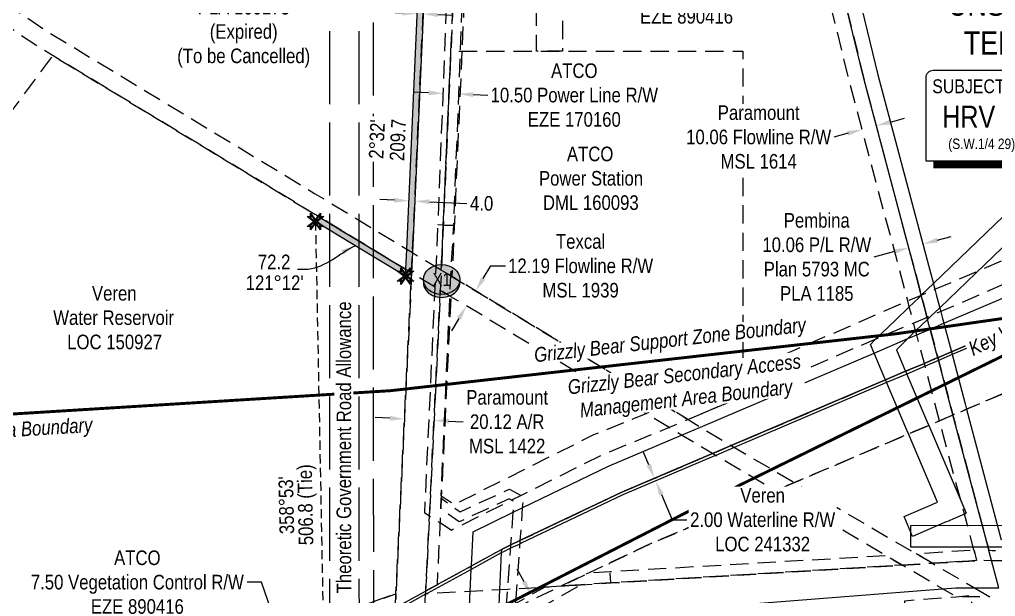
# Model space of a CAD drawing. Extents: x 497994 to 505890, y 6026126 to 6031630.
# Drawn here: x 501313 to 501981, y 6026596 to 6026991 of the extents above; entities that cross this region are included whole.
import ezdxf
from ezdxf.enums import TextEntityAlignment as Align

# ---------------------------------------------------------------- set-up
doc = ezdxf.new("R2010")
doc.units = 0
doc.header["$LTSCALE"] = 5
doc.header["$PDMODE"] = 3
doc.header["$PDSIZE"] = 20
for name, pattern in [('DASHDOT2', [12.7, 6.35, -3.175, 0, -3.175]), ('foc-ACCESSROAD', [3.75, 2.5, -1.25]), ('foc-FLOWLINE', [3.75, 2.5, -1.25]), ('foc-TIELINE', [1.875, 1.25, -0.625]), ('foc-TRAV', [1.875, 1.25, -0.625]), ('foc-UNSURVEYED', [12.5, 10, -2.5])]:
    doc.linetypes.add(name, pattern=pattern)
doc.layers.get('Defpoints').update_dxf_attribs({"color": 9})
for name, color, linetype in [('AS-WILDLIFE', 131, 'DASHDOT2'), ('C-RW', 13, 'Continuous'), ('C-WS', 13, 'foc-ACCESSROAD'), ('CG-NOTES', 7, 'Continuous'), ('CTW', 7, 'Continuous'), ('F-AR', 190, 'foc-ACCESSROAD'), ('F-EZE', 190, 'foc-FLOWLINE'), ('F-FLOWLINE', 190, 'foc-FLOWLINE'), ('F-RW', 190, 'Continuous'), ('F-VCE', 190, 'foc-FLOWLINE'), ('F-WS', 190, 'foc-ACCESSROAD'), ('L-BD', 7, 'Continuous'), ('L-BD1', 253, 'Continuous'), ('L-MON', 1, 'Continuous'), ('L-ROAD-T', 7, 'Continuous'), ('L-TIE', 7, 'foc-TIELINE'), ('L-UNS-T', 3, 'Continuous'), ('L-USEC', 7, 'foc-UNSURVEYED'), ('P-CROSSINGS', 250, 'Continuous'), ('P-PROPOSED', 10, 'Continuous'), ('P-PROPOSED-H', 21, 'Continuous'), ('P-TRAV', 4, 'foc-TRAV'), ('P-TXT', 4, 'Continuous')]:
    doc.layers.add(name, color=color, linetype=linetype)
for name, color, linetype, lineweight in [('C-RW-T', 13, 'Continuous', 9), ('C-WS-T', 13, 'Continuous', 9), ('F-AR-T', 190, 'Continuous', 9), ('F-EZE-T', 190, 'Continuous', 9), ('F-FLOWLINE-T', 190, 'Continuous', 9), ('F-RW-T', 190, 'Continuous', 9), ('F-VCE-T', 190, 'Continuous', 9), ('F-WS-T', 190, 'Continuous', 9)]:
    doc.layers.add(name, color=color, linetype=linetype, lineweight=lineweight)
doc.styles.add('80CG', font='ARIALN.TTF', dxfattribs={"height": 10})
doc.styles.add('80L', font='ARIALN.TTF', dxfattribs={"height": 10})
doc.styles.add('Crossing', font='ARIALN.TTF', dxfattribs={"height": 10})
doc.styles.add('HRV', font='ARIALN.TTF', dxfattribs={"height": 3})
doc.styles.add('MtXpl_Arial_Narrow', font='ARIALNI.TTF')
doc.dimstyles.new('Compass 5 000', dxfattribs={"dimscale": 5, "dimtxt": 9, "dimasz": 2, "dimexe": 0.2, "dimexo": 0.0625, "dimgap": 0.5, "dimtad": 0, "dimtih": 1, "dimtoh": 1, "dimzin": 0, "dimdsep": 46, "dimtxsty": '80CG', "dimcen": 0.1, "dimse1": 1, "dimse2": 1, "dimclrd": 256, "dimclrt": 256, "dimaunit": 1, "dimadec": 4, "dimazin": 0, "dimtfac": 0.06, "dimtofl": 0, "dimtmove": 0, "dimatfit": 1, "dimfxl": 0.2, "dimtolj": 1, "dimtzin": 0, "dimlwd": -1, "dimarcsym": 0})

# ---------------------------------------------------------------- blocks, each defined once
blk = doc.blocks.new('HRV')
blk.add_lwpolyline([(-35.14, 31.6), (37.21, 31.6), (37.21, -25.54, -0.414214), (32.21, -30.54), (-40.14, -30.54), (-40.14, 26.6, -0.414214)], format="xyb", close=True)
at = {"const_width": 5, "flags": 128}
blk.add_lwpolyline([(-35.14, -33.04), (32.21, -33.04, 0.414214), (39.71, -25.54), (39.71, 26.6)], format="xyb", dxfattribs=at)
at = {"style": '80L'}
blk.add_text('SUBJECT TO', height=9.5, dxfattribs=at).set_placement((-2.01, 13.06), align=Align.BOTTOM_CENTER)
blk.add_attdef('(N.W.1/4 00)', text='', height=7.12, dxfattribs=at).set_placement((-2.01, -24.45), align=Align.BOTTOM_CENTER)
at = {"layer": 'CTW', "color": 3, "style": 'HRV'}
blk.add_text('HRV', height=15, dxfattribs=at).set_placement((-10.88, -0.18), align=Align.MIDDLE_CENTER)
blk.add_attdef('0', text='', height=15, dxfattribs=at).set_placement((18.28, -0.18), align=Align.MIDDLE_CENTER)
blk = doc.blocks.new('*D429')
at = {"layer": 'Defpoints', "color": 0, "transparency": 16777216}
for p in [(501602.87, 6026949.17), (501613.36, 6026948.77), (501613.01, 6026939.79)]:
    blk.add_point(p, dxfattribs=at)
at = {"layer": 'F-EZE-T', "transparency": 16777216}
for p, q in [((501592.53, 6026940.58), (501582.54, 6026940.97)), ((501623.01, 6026939.4), (501633.14, 6026939.01))]:
    blk.add_line(p, q, dxfattribs=at)
for points in [[(501592.6, 6026942.25), (501592.47, 6026938.92), (501602.53, 6026940.19)], [(501623.07, 6026941.07), (501622.94, 6026937.73), (501613.01, 6026939.79)]]:
    blk.add_solid(points, dxfattribs=at)
at = {"layer": 'F-EZE-T', "transparency": 16777216, "insert": (501692.28, 6026939.01), "char_height": 10, "attachment_point": 5, "style": '80CG'}
blk.add_mtext('\\A1;ATCO\\P10.50 Power Line R/W\\PEZE 170160', dxfattribs=at)
blk = doc.blocks.new('*D432')
at = {"layer": 'Defpoints', "color": 0, "transparency": 16777216}
for p in [(501609.79, 6027014.04), (501617.25, 6027012.95), (501617.28, 6027013.72)]:
    blk.add_point(p, dxfattribs=at)
at = {"layer": 'F-VCE-T', "transparency": 16777216}
for p, q in [((501599.77, 6027013.72), (501589.77, 6027014.16)), ((501627.24, 6027012.51), (501694.01, 6027009.58))]:
    blk.add_line(p, q, dxfattribs=at)
for points in [[(501599.84, 6027015.38), (501599.69, 6027012.05), (501609.76, 6027013.28)], [(501627.31, 6027014.18), (501627.17, 6027010.85), (501617.25, 6027012.95)]]:
    blk.add_solid(points, dxfattribs=at)
at = {"layer": 'F-VCE-T', "transparency": 16777216, "insert": (501769.11, 6027009.58), "char_height": 10, "attachment_point": 5, "style": '80CG'}
blk.add_mtext('\\A1;ATCO\\P7.50 Vegetation Control R/W\\PEZE 890416', dxfattribs=at)
blk = doc.blocks.new('*D434')
at = {"layer": 'Defpoints', "color": 0, "transparency": 16777216}
for p in [(501483.13, 6026567.5), (501490.52, 6026570.05), (501485.58, 6026560.41)]:
    blk.add_point(p, dxfattribs=at)
at = {"layer": 'F-VCE-T', "transparency": 16777216}
for p, q in [((501478.26, 6026605.58), (501468.26, 6026605.58)), ((501487.26, 6026579.5), (501478.26, 6026605.58)), ((501496.23, 6026553.5), (501499.49, 6026544.05))]:
    blk.add_line(p, q, dxfattribs=at)
for points in [[(501488.83, 6026580.05), (501485.68, 6026578.96), (501490.52, 6026570.05)], [(501497.8, 6026554.05), (501494.65, 6026552.96), (501492.97, 6026562.96)]]:
    blk.add_solid(points, dxfattribs=at)
at = {"layer": 'F-VCE-T', "transparency": 16777216, "insert": (501393.16, 6026605.58), "char_height": 10, "attachment_point": 5, "style": '80CG'}
blk.add_mtext('\\A1;ATCO\\P7.50 Vegetation Control R/W\\PEZE 890416', dxfattribs=at)
blk = doc.blocks.new('*D443')
at = {"layer": 'Defpoints', "color": 0, "transparency": 16777216}
for p in [(501576.07, 6026717.92), (501596.27, 6026716.37), (501596.3, 6026716.94)]:
    blk.add_point(p, dxfattribs=at)
at = {"layer": 'F-AR-T', "transparency": 16777216}
for p, q in [((501566.05, 6026717.82), (501556.06, 6026718.31)), ((501606.26, 6026715.88), (501616.29, 6026715.4))]:
    blk.add_line(p, q, dxfattribs=at)
for points in [[(501566.13, 6026719.49), (501565.97, 6026716.16), (501576.04, 6026717.34)], [(501606.34, 6026717.55), (501606.18, 6026714.22), (501596.27, 6026716.37)]]:
    blk.add_solid(points, dxfattribs=at)
at = {"layer": 'F-AR-T', "transparency": 16777216, "insert": (501646.33, 6026715.4), "char_height": 10, "attachment_point": 5, "style": '80CG'}
blk.add_mtext('\\A1;Paramount\\P20.12 A/R\\PMSL 1422', dxfattribs=at)
blk = doc.blocks.new('*D445')
at = {"layer": 'Defpoints', "color": 0, "transparency": 16777216}
for p in [(501889.32, 6026915.47), (501894.49, 6026896.04), (501904.16, 6026898.62)]:
    blk.add_point(p, dxfattribs=at)
at = {"layer": 'F-FLOWLINE-T', "transparency": 16777216}
for p, q in [((501908.66, 6026920.61), (501918.32, 6026923.18)), ((501879.66, 6026912.89), (501870, 6026910.32))]:
    blk.add_line(p, q, dxfattribs=at)
for points in [[(501908.23, 6026922.22), (501909.09, 6026919), (501899, 6026918.04)], [(501879.23, 6026914.5), (501880.09, 6026911.28), (501889.32, 6026915.47)]]:
    blk.add_solid(points, dxfattribs=at)
at = {"layer": 'F-FLOWLINE-T', "transparency": 16777216, "insert": (501818.5, 6026910.32), "char_height": 10, "attachment_point": 5, "style": '80CG', "bg_fill": 3, "box_fill_scale": 1.1, "bg_fill_color": 256, "bg_fill_true_color": 13158600, "bg_fill_transparency": 0}
blk.add_mtext('\\A1;Paramount\\P10.06 Flowline R/W\\PMSL 1614', dxfattribs=at)
blk = doc.blocks.new('*D448')
at = {"layer": 'Defpoints', "color": 0, "transparency": 16777216}
for p in [(501624.74, 6026805.01), (501647.27, 6026791.36), (501641.07, 6026781.12)]:
    blk.add_point(p, dxfattribs=at)
at = {"layer": 'F-FLOWLINE-T', "transparency": 16777216}
for p, q in [((501629.92, 6026813.57), (501635.1, 6026822.12)), ((501635.1, 6026822.12), (501645.1, 6026822.12)), ((501613.35, 6026786.22), (501608.17, 6026777.67))]:
    blk.add_line(p, q, dxfattribs=at)
for points in [[(501628.49, 6026814.43), (501631.34, 6026812.7), (501624.74, 6026805.01)], [(501611.92, 6026787.08), (501614.77, 6026785.36), (501618.53, 6026794.77)]]:
    blk.add_solid(points, dxfattribs=at)
at = {"layer": 'F-FLOWLINE-T', "transparency": 16777216, "insert": (501696.59, 6026822.12), "char_height": 10, "attachment_point": 5, "style": '80CG'}
blk.add_mtext('\\A1;Texcal\\P12.19 Flowline R/W\\PMSL 1939', dxfattribs=at)
blk = doc.blocks.new('*D453')
at = {"layer": 'Defpoints', "color": 0, "transparency": 16777216}
for p in [(501898.52, 6026959.73), (501888.66, 6026957.12), (501921.16, 6026834.51)]:
    blk.add_point(p, dxfattribs=at)
at = {"layer": 'F-RW-T', "transparency": 16777216}
for p, q in [((501940.68, 6026839.68), (501950.35, 6026842.25)), ((501911.49, 6026831.95), (501897.35, 6026828.2))]:
    blk.add_line(p, q, dxfattribs=at)
for points in [[(501940.25, 6026841.29), (501941.11, 6026838.07), (501931.01, 6026837.12)], [(501911.06, 6026833.56), (501911.92, 6026830.34), (501921.16, 6026834.51)]]:
    blk.add_solid(points, dxfattribs=at)
at = {"layer": 'F-RW-T', "transparency": 16777216, "insert": (501858.27, 6026828.2), "char_height": 10, "attachment_point": 5, "style": '80CG'}
blk.add_mtext('\\A1;Pembina\\P10.06 P/L R/W\\PPlan 5793 MC\\PPLA 1185', dxfattribs=at)
blk = doc.blocks.new('*D489')
at = {"layer": 'C-RW-T', "transparency": 16777216}
for p, q in [((501743.25, 6026685.9), (501739.33, 6026695.1)), ((501751.87, 6026665.66), (501759.26, 6026648.32)), ((501759.26, 6026648.32), (501769.26, 6026648.32))]:
    blk.add_line(p, q, dxfattribs=at)
for points in [[(501744.78, 6026686.55), (501741.71, 6026685.24), (501747.17, 6026676.7)], [(501753.4, 6026666.32), (501750.33, 6026665.01), (501747.95, 6026674.86)]]:
    blk.add_solid(points, dxfattribs=at)
at = {"layer": 'Defpoints', "color": 0, "transparency": 16777216}
for p in [(501813.33, 6026704.89), (501814.11, 6026703.05), (501747.95, 6026674.86)]:
    blk.add_point(p, dxfattribs=at)
at = {"layer": 'C-RW-T', "transparency": 16777216, "insert": (501821.2, 6026648.32), "char_height": 10, "attachment_point": 5, "style": '80CG', "bg_fill": 3, "box_fill_scale": 1.1, "bg_fill_color": 256, "bg_fill_true_color": 13158600, "bg_fill_transparency": 0}
blk.add_mtext('\\A1;Veren\\P2.00 Waterline R/W\\PLOC 241332', dxfattribs=at)
blk = doc.blocks.new('TEMP')
h = blk.add_hatch(color=255)
h.dxf.hatch_style = 1
h.paths.add_polyline_path([(0, 0.25), (-0.67, 1.15), (-0.67, 0.67), (-1.15, 0.67), (-0.25, 0), (-1.15, -0.67), (-0.67, -0.67), (-0.67, -1.15), (0, -0.25), (0.67, -1.15), (0.67, -0.67), (1.15, -0.67), (0.25, 0), (1.15, 0.67), (0.67, 0.67), (0.67, 1.15)])
h.paths.add_polyline_path([(0.57, 0.85), (0.57, 0.57), (0.85, 0.57), (0.08, 0), (0.85, -0.57), (0.57, -0.57), (0.57, -0.85), (0, -0.08), (-0.57, -0.85), (-0.57, -0.57), (-0.85, -0.57), (-0.08, 0), (-0.85, 0.57), (-0.57, 0.57), (-0.57, 0.85), (0, 0.08)], flags=16)
h = blk.add_hatch(color=1)
h.dxf.hatch_style = 1
h.paths.add_polyline_path([(0, 0.08), (-0.57, 0.85), (-0.57, 0.57), (-0.85, 0.57), (-0.08, 0), (-0.85, -0.57), (-0.57, -0.57), (-0.57, -0.85), (0, -0.08), (0.57, -0.85), (0.57, -0.57), (0.85, -0.57), (0.08, 0), (0.85, 0.57), (0.57, 0.57), (0.57, 0.85)])
at = {"color": 1}
for p, q in [((-0.08, 0), (0.08, 0)), ((0, 0.08), (0, -0.08))]:
    blk.add_line(p, q, dxfattribs=at)
at = {"color": 255, "flags": 128}
blk.add_lwpolyline([(-0.25, 0), (-1.15, 0.67), (-0.67, 0.67), (-0.67, 1.15), (0, 0.25), (0.67, 1.15), (0.67, 0.67), (1.15, 0.67), (0.25, 0), (1.15, -0.67), (0.67, -0.67), (0.67, -1.15), (0, -0.25), (-0.67, -1.15), (-0.67, -0.67), (-1.15, -0.67)], close=True, dxfattribs=at)
at = {"color": 1, "flags": 128}
blk.add_lwpolyline([(-0.08, 0), (-0.85, 0.57), (-0.57, 0.57), (-0.57, 0.85), (0, 0.08), (0.57, 0.85), (0.57, 0.57), (0.85, 0.57), (0.08, 0), (0.85, -0.57), (0.57, -0.57), (0.57, -0.85), (0, -0.08), (-0.57, -0.85), (-0.57, -0.57), (-0.85, -0.57)], close=True, dxfattribs=at)
blk = doc.blocks.new('*D517')
at = {"layer": 'Defpoints', "color": 0, "transparency": 16777216}
for p in [(501579.34, 6026872.34), (501583.08, 6026866.47), (501583.33, 6026872.16)]:
    blk.add_point(p, dxfattribs=at)
at = {"layer": 'P-TXT', "transparency": 16777216}
for p, q in [((501569.1, 6026867.09), (501559.11, 6026867.54)), ((501593.07, 6026866.03), (501618.74, 6026864.88))]:
    blk.add_line(p, q, dxfattribs=at)
for points in [[(501569.17, 6026868.76), (501569.02, 6026865.43), (501579.09, 6026866.65)], [(501593.14, 6026867.69), (501592.99, 6026864.36), (501583.08, 6026866.47)]]:
    blk.add_solid(points, dxfattribs=at)
at = {"layer": 'P-TXT', "transparency": 16777216, "insert": (501628.86, 6026864.88), "char_height": 10, "attachment_point": 5, "style": '80CG'}
blk.add_mtext('\\A1;4.0', dxfattribs=at)
blk = doc.blocks.new('xing2')
h = blk.add_hatch(color=50)
h.dxf.hatch_style = 1
edge = h.paths.add_edge_path()
edge.add_ellipse((0, 0), major_axis=(-12.5, 0), ratio=0.816297, start_angle=0, end_angle=360)
h = blk.add_hatch(color=250)
h.dxf.hatch_style = 1
edge = h.paths.add_edge_path()
edge.add_ellipse((0, -2.05), major_axis=(-12.5, 0), ratio=0.816297, start_angle=0, end_angle=180)
edge.add_line((12.5, -2.05), (12.5, 0))
edge.add_ellipse((0, 0), major_axis=(-12.5, 0), ratio=0.816297, start_angle=0, end_angle=180, ccw=False)
edge.add_line((-12.5, 0), (-12.5, -2.05))
at = {"color": 250}
blk.add_ellipse((0, 0), major_axis=(-12.5, 0), ratio=0.816297, dxfattribs=at)
blk.add_ellipse((0, -2.05), major_axis=(-12.5, 0), ratio=0.816297, start_param=0, end_param=3.141593, dxfattribs=at)
at = {"color": 250, "style": 'Crossing'}
blk.add_attdef('CROSSING', text='', height=9, dxfattribs=at).set_placement((0.09, 0.02), align=Align.MIDDLE_CENTER)
at = {"color": 250, "style": 'Crossing', "flags": 1}
for tag, p in [('OWNER', (0.09, -12.49)), ('DESCRIPTION', (0.09, -25.77)), ('LOCATION', (0.09, -39.3)), ('DWG_REF', (0.09, -52.84))]:
    blk.add_attdef(tag, text='', height=9, dxfattribs=at).set_placement(p, align=Align.MIDDLE_CENTER)
blk = doc.blocks.new('*D523')
at = {"layer": 'C-RW-T', "transparency": 16777216}
for p, q in [((501574.8, 6026995.22), (501518.02, 6026997.75)), ((501598.77, 6026994.15), (501608.76, 6026993.71))]:
    blk.add_line(p, q, dxfattribs=at)
for points in [[(501574.87, 6026996.89), (501574.72, 6026993.56), (501584.79, 6026994.78)], [(501598.84, 6026995.82), (501598.7, 6026992.49), (501588.78, 6026994.6)]]:
    blk.add_solid(points, dxfattribs=at)
at = {"layer": 'Defpoints', "color": 0, "transparency": 16777216}
for p in [(501584.79, 6026994.78), (501584.1, 6026979.24), (501588.09, 6026979.06)]:
    blk.add_point(p, dxfattribs=at)
at = {"layer": 'C-RW-T', "transparency": 16777216, "insert": (501465.98, 6026997.75), "char_height": 10, "attachment_point": 5, "style": '80CG'}
blk.add_mtext('\\A1;Paramount\\P4.00 Waterline R/W\\PPLA 160173\\P(Expired)\\P(To be Cancelled)', dxfattribs=at)

msp = doc.modelspace()

# ---------------------------------------------------------------- hatches: boundary and pattern name
at = {"layer": 'P-PROPOSED-H'}
h = msp.add_hatch(color=256, dxfattribs=at)
h.dxf.hatch_style = 1
h.paths.add_polyline_path([(501581.525, 6026831.191), (501580.893, 6026817.319), (501580.693, 6026812.766), (501554.849, 6026828.424), (501524.682, 6026846.699), (501515.086, 6026852.513), (501517.158, 6026855.934), (501524.68, 6026851.377), (501554.847, 6026833.099), (501575.547, 6026820.558), (501576.995, 6026819.68), (501577.612, 6026833.562), (501586.111, 6027024.491), (501589.807, 6027131.248), (501590.671, 6027156.234), (501591.162, 6027170.384), (501591.19, 6027171.222), (501591.71, 6027186.224), (501592.817, 6027218.215), (501592.917, 6027221.117), (501593.614, 6027241.231), (501594.652, 6027271.221), (501595.204, 6027287.184), (501693.847, 6027352.88), (501695.48, 6027353.414), (501727.741, 6027363.957), (501728.983, 6027360.157), (501695.589, 6027349.243), (501599.021, 6027285.874), (501598.515, 6027271.04), (501597.492, 6027241.049), (501596.806, 6027220.935), (501596.713, 6027218.213), (501595.621, 6027186.221), (501595.109, 6027171.22), (501595.081, 6027170.388), (501594.598, 6027156.232), (501593.745, 6027131.245), (501590.097, 6027024.326)])

# ---------------------------------------------------------------- linework, layer by layer
at = {"layer": 'AS-WILDLIFE', "const_width": 1.999, "flags": 128}
for points in [[(502446.386, 6026986.941), (501805.896, 6026672.218), (501578.354, 6026555.801), (501573.801, 6026246.153)], [(502531.239, 6026863.631), (502470.984, 6026788.875), (502051.637, 6026795.595), (501912.53, 6026775.649), (501566.557, 6026736.702), (500915.36, 6026696.54), (500831.073, 6026699.549), (500622.982, 6026723.859)]]:
    msp.add_lwpolyline(points, dxfattribs=at)
at = {"layer": 'C-RW'}
for points in [[(501569.757, 6026588.162), (501590.439, 6026599.513), (501598.318, 6026603.836), (501599.298, 6026604.374), (501621.801, 6026616.725), (501642.337, 6026627.997), (501648.824, 6026631.079), (501655.052, 6026634.039), (501724.735, 6026667.154), (501786.95, 6026693.65), (501799.679, 6026699.071), (501904.272, 6026743.632), (501905.319, 6026744.076), (501919.111, 6026749.953), (501931.915, 6026755.41), (501936.425, 6026757.333), (501941.088, 6026759.316), (501941.997, 6026759.708), (501950.468, 6026763.315), (502073.971, 6026815.95)], [(502074.761, 6026814.115), (501950.983, 6026761.37), (501941.604, 6026757.374), (501932.433, 6026753.466), (501919.892, 6026748.123), (501906.099, 6026742.246), (501801.827, 6026697.818), (501789.079, 6026692.387), (501787.733, 6026691.814), (501725.56, 6026665.335), (501655.91, 6026632.234), (501654.886, 6026631.747), (501648.658, 6026628.788), (501643.248, 6026626.216), (501642.232, 6026625.659), (501621.697, 6026614.388), (501591.536, 6026597.834), (501590.492, 6026597.518), (501570.499, 6026586.289)]]:
    msp.add_lwpolyline(points, dxfattribs=at)
at = {"layer": 'C-WS', "flags": 128}
msp.add_lwpolyline([(501391.059, 6026527.802), (501283.581, 6026504.385), (501166.224, 6026508.064), (501165.385, 6026508.091), (501167.793, 6026516.013), (501168.208, 6026517.377), (501219.649, 6026686.622), (501260.078, 6026819.577), (501257.49, 6026862.013), (501335.46, 6026966.025), (501514.753, 6026857.392), (501515.711, 6026856.811), (501517.158, 6026855.934), (501524.68, 6026851.377), (501554.847, 6026833.099), (501575.547, 6026820.558), (501576.995, 6026819.68), (501579.438, 6026818.2), (501580.893, 6026817.319), (501580.693, 6026812.766), (501570.196, 6026597.537), (501554.954, 6026592.278), (501524.8, 6026581.876), (501439.337, 6026552.392), (501441.784, 6026545.301), (501391.059, 6026527.802)], close=True, dxfattribs=at)
at = {"layer": 'F-AR', "flags": 128}
for points in [[(501032.601, 6026245.897), (501062.083, 6026264.855), (501188.131, 6026345.898), (501235.075, 6026376.084), (501314.111, 6026426.913), (501432.635, 6026501.28), (501436.297, 6026503.64), (501473.666, 6026527.277), (501524.81, 6026559.683), (501554.96, 6026578.786), (501564.262, 6026584.679), (501569.757, 6026588.162), (501590.439, 6026599.513), (501598.318, 6026603.836), (501599.298, 6026604.374), (501621.801, 6026616.725), (501642.337, 6026627.997), (501648.824, 6026631.079), (501655.052, 6026634.039), (501724.735, 6026667.154), (501786.95, 6026693.65), (501799.679, 6026699.071), (501904.272, 6026743.632), (501905.319, 6026744.076), (501919.111, 6026749.953), (501931.915, 6026755.41), (501936.425, 6026757.333), (501941.088, 6026759.316), (501941.997, 6026759.708), (501950.468, 6026763.315), (502073.971, 6026815.95), (502124.181, 6026837.868), (502125.04, 6026838.244), (502130.537, 6026840.644), (502137.922, 6026843.866), (502248.769, 6026892.261), (502289.814, 6026913.025), (502346.466, 6026941.686), (502360.78, 6026948.927), (502362.565, 6026949.83), (502372.375, 6026954.793), (502374.158, 6026955.694), (502404.676, 6026971.133), (502446.382, 6026992.233)], [(502446.409, 6026947.184), (502346.493, 6026896.634), (502266.021, 6026855.92), (502153.574, 6026806.83), (502139.833, 6026800.831), (502127.363, 6026795.388), (502089.889, 6026779.029), (501989.179, 6026736.11), (501960.873, 6026724.047), (501957.76, 6026722.721), (501952.188, 6026720.346), (501951.48, 6026720.048), (501942.363, 6026716.159), (501934.884, 6026712.971), (501921.092, 6026707.094), (501920.031, 6026706.643), (501842.943, 6026673.807), (501829.798, 6026668.207), (501741.262, 6026630.497), (501716.286, 6026618.625), (501702.499, 6026612.073), (501683.455, 6026603.022), (501660.656, 6026592.185), (501651.656, 6026587.246), (501645.394, 6026583.808), (501640.223, 6026580.97), (501619.685, 6026569.612), (501619.278, 6026569.468), (501618.641, 6026569.225), (501609.655, 6026564.193), (501596.144, 6026556.768), (501589.104, 6026552.904), (501588.54, 6026552.559), (501567.789, 6026539.394), (501554.981, 6026531.269), (501524.831, 6026512.144), (501480.107, 6026483.774), (501454.6, 6026467.594), (501335.67, 6026392.973), (501309.482, 6026376.128), (501262.526, 6026345.941), (501186.445, 6026297.018), (501107.003, 6026245.936)]]:
    msp.add_lwpolyline(points, dxfattribs=at)
at = {"layer": 'F-EZE', "flags": 128}
for points in [[(502446.121, 6027425.451), (502443.971, 6027422.264), (502430.565, 6027402.402), (502425.361, 6027394.691), (502411.879, 6027374.715), (502385.932, 6027336.271), (502368.331, 6027310.193), (502346.263, 6027277.5), (502306.863, 6027219.121), (502285.24, 6027187.085), (502275.107, 6027172.071), (502274.429, 6027171.065), (502264.976, 6027157.062), (502248.144, 6027132.073), (502250.752, 6027132.077), (502260.785, 6027132.094), (502263.371, 6027132.099), (502263.468, 6027123.325), (502253.904, 6027114.113), (502238.116, 6027114.105), (502223.567, 6027093.419), (502208.844, 6027103.774), (502216.078, 6027114.06), (501861.212, 6027113.166), (501850.866, 6027113.142), (501840.513, 6027113.137), (501832.343, 6027113.124), (501704.289, 6027113.273), (501684.3, 6027093.244), (501684.3, 6026969.126), (501666.3, 6026969.127), (501666.3, 6027131.199), (501832.405, 6027131.116), (501836.138, 6027131.124), (501846.49, 6027131.139), (501856.833, 6027131.161), (502216.639, 6027132), (502226.103, 6027132.022), (502242.964, 6027157.013), (502252.45, 6027171.042), (502253.112, 6027172.023), (502263.262, 6027187.036), (502284.92, 6027219.072), (502346.244, 6027309.783), (502349.789, 6027315.027), (502367.387, 6027341.056), (502390.157, 6027374.737), (502403.662, 6027394.712), (502410.414, 6027404.7), (502439.862, 6027448.26), (502426.877, 6027448.275), (502426.899, 6027466.273), (502433.094, 6027466.261), (502441.972, 6027466.25), (502446.097, 6027466.247)], [(502446.431, 6026911.849), (502346.515, 6026861.28), (502328.231, 6026852.026), (502329.567, 6026849.298), (502324.181, 6026846.661), (502322.845, 6026849.389), (502260.944, 6026820.089), (502254.508, 6026817.202), (502255.819, 6026814.28), (502250.347, 6026811.827), (502249.037, 6026814.748), (502179.974, 6026783.481), (502158.629, 6026774.165), (502142.583, 6026767.292), (502136.729, 6026780.961), (502146.439, 6026785.2), (502147.297, 6026785.575), (502140.691, 6026801.206), (502125.041, 6026838.243), (502117.255, 6026856.667), (502113.958, 6026864.471), (502059.231, 6026841.01), (501943.165, 6026790.873), (501937.544, 6026788.701), (501933.777, 6026786.854), (501924.593, 6026782.925), (501898.665, 6026771.989), (501807.7, 6026732.893), (501771.442, 6026717.443), (501770.164, 6026716.905), (501757.249, 6026711.501), (501712.002, 6026693.01), (501655.902, 6026664.946), (501649.252, 6026661.674), (501608.208, 6026641.091), (501600.364, 6026646.166), (501593.106, 6026650.863), (501589.908, 6026652.933), (501597.061, 6026807.525), (501597.702, 6026821.393), (501599.032, 6026850.135), (501602.583, 6026849.979), (501609.516, 6026849.674), (501607.568, 6026815.7), (501606.947, 6026801.587), (501600.936, 6026664.844), (501601.26, 6026664.635), (501610.2, 6026658.85), (501705.703, 6026706.623), (501741.367, 6026721.048), (501754.376, 6026726.471), (501755.542, 6026726.955), (501807.701, 6026749.188), (501920.658, 6026798.242), (501927.762, 6026801.271), (501929.366, 6026801.776), (501929.757, 6026802.049), (501939.115, 6026806.111), (501968.848, 6026818.783), (502053.339, 6026854.796), (502113.634, 6026880.643), (502124.164, 6026885.158), (502130.066, 6026871.376), (502119.469, 6026866.834), (502122.751, 6026859.067), (502130.537, 6026840.642), (502146.188, 6026803.606), (502152.794, 6026787.974), (502160.18, 6026791.199), (502173.955, 6026797.212), (502273.096, 6026840.491), (502326.008, 6026867.26), (502346.505, 6026877.659), (502446.421, 6026928.312)], [(501114.514, 6026245.94), (501193.783, 6026296.608), (501270.967, 6026345.946), (501318.208, 6026376.133), (501335.858, 6026387.421), (501454.944, 6026460.907), (501489.857, 6026474.442), (501521.554, 6026486.73), (501524.842, 6026488.005), (501554.995, 6026499.694), (501566.345, 6026504.094), (501572.545, 6026506.498), (501578.745, 6026508.901), (501586.811, 6026512.028), (501594.439, 6026514.985), (501617.647, 6026523.982), (501638.017, 6026531.88), (501641.731, 6026533.32), (501643.381, 6026556.06), (501644.528, 6026571.441), (501644.745, 6026574.862), (501644.943, 6026577.588), (501645.394, 6026583.808), (501645.663, 6026587.513), (501646.635, 6026600.914), (501648.824, 6026631.079), (501650.447, 6026653.447), (501650.98, 6026660.786), (501649.244, 6026661.722), (501647.643, 6026662.585), (501613.541, 6026646.956), (501601.42, 6026655.517), (501600.846, 6026655.919), (501601.187, 6026663.027), (501607.602, 6026658.493), (501614.181, 6026653.846), (501647.86, 6026669.282), (501655.902, 6026664.945), (501657.242, 6026664.223), (501656.679, 6026656.459), (501655.052, 6026634.039), (501652.673, 6026601.251), (501651.929, 6026590.998), (501651.656, 6026587.246), (501650.976, 6026578.093), (501650.544, 6026571.912), (501649.428, 6026556.534), (501647.917, 6026535.718), (501652.986, 6026537.682), (501654.604, 6026533.509), (501659.731, 6026535.495), (501661.897, 6026529.903), (501656.771, 6026527.918), (501658.405, 6026523.704), (501637.281, 6026515.515), (501616.914, 6026507.619), (501593.77, 6026498.647), (501586.142, 6026495.689), (501578.076, 6026492.563), (501571.884, 6026490.279), (501565.676, 6026487.756), (501555.002, 6026483.618), (501540.684, 6026478.067), (501524.849, 6026471.928), (501461.646, 6026447.426), (501346.151, 6026376.15), (501343.833, 6026374.724), (501298.842, 6026345.963), (501219.38, 6026295.174), (501142.377, 6026245.954)]]:
    msp.add_lwpolyline(points, dxfattribs=at)
for points in [[(501620.441, 6027131.23), (501620.343, 6027128.715), (501621.038, 6027128.717), (501625.009, 6027128.726), (501625.003, 6027131.227), (501624.945, 6027156.22), (501639.937, 6027156.206), (501639.996, 6027131.219), (501640.037, 6027113.648), (501620.564, 6027113.719), (501619.761, 6027113.721), (501614.142, 6026968.892), (501609.516, 6026849.674), (501602.583, 6026849.979), (501599.032, 6026850.135), (501609.939, 6027131.236), (501610.856, 6027156.223), (501611.407, 6027156.223), (501613.734, 6027156.221), (501614.69, 6027156.221), (501621.326, 6027156.218), (501620.441, 6027131.23)], [(501966.007, 6026627.24), (501967.532, 6026620.38), (501937.47, 6026618.542), (501927.723, 6026624.242), (501926.123, 6026625.177), (501965.881, 6026627.769), (501966.007, 6026627.24)], [(501696.985, 6026603.842), (501683.455, 6026603.022), (501702.499, 6026612.073), (501716.682, 6026612.901), (501905.423, 6026623.912), (501907.563, 6026622.659), (501916.752, 6026617.277), (501717.224, 6026605.085), (501696.985, 6026603.842)], [(501567.506, 6026532.469), (501557.074, 6026526.744), (501554.981, 6026530.558), (501554.837, 6026531.178), (501553.464, 6026533.331), (501552.022, 6026535.949), (501554.979, 6026537.572), (501588.615, 6026556.144), (501611.654, 6026568.859), (501619.845, 6026573.271), (501640.37, 6026584.564), (501645.663, 6026587.513), (501651.929, 6026590.998), (501672.336, 6026602.35), (501680.094, 6026602.819), (501683.455, 6026603.022), (501696.985, 6026603.84), (501682.104, 6026595.366), (501650.976, 6026578.093), (501650.508, 6026578.026), (501644.745, 6026574.862), (501639.828, 6026572.163), (501637.507, 6026570.889), (501629.386, 6026566.432), (501619.301, 6026560.897), (501605.002, 6026553.049), (501595.789, 6026547.993), (501588.11, 6026543.778), (501567.506, 6026532.469)]]:
    msp.add_lwpolyline(points, close=True, dxfattribs=at)
at = {"layer": 'F-EZE-T'}
msp.add_line((501657.928, 6026605.769), (501653.078, 6026614.508), dxfattribs=at)
msp.add_solid([(501659.384, 6026606.577), (501656.471, 6026604.961), (501662.777, 6026597.029)], dxfattribs=at)
at = {"layer": 'F-FLOWLINE', "flags": 128}
msp.add_lwpolyline([(501966.164, 6026601.767), (501976.628, 6026595.65), (501964.24, 6026595.673), (501953.602, 6026595.693), (501944.394, 6026601.087), (501916.752, 6026617.277), (501907.563, 6026622.659), (501905.423, 6026623.912), (501829.798, 6026668.207), (501828.487, 6026668.975), (501786.949, 6026693.652), (501780.163, 6026697.664), (501765.734, 6026706.321), (501757.262, 6026711.403), (501741.383, 6026720.93), (501607.845, 6026801.049), (501606.405, 6026801.913), (501600.565, 6026805.416), (501597.698, 6026807.139), (501580.893, 6026817.319), (501579.438, 6026818.2), (501576.995, 6026819.68), (501575.547, 6026820.558), (501554.847, 6026833.099), (501524.68, 6026851.377), (501517.158, 6026855.934), (501515.711, 6026856.811), (501514.753, 6026857.392), (501335.46, 6026966.025), (501323.752, 6026973.119), (501087.968, 6027131.061), (501050.758, 6027155.988), (501029.751, 6027170.054), (501028.438, 6027170.936), (501006.105, 6027185.901), (500958.45, 6027217.824), (500919.335, 6027244.026), (500919.333, 6027247.911), (500919.331, 6027252.636), (500931.524, 6027252.065), (500931.525, 6027250.775), (500932.151, 6027250.356), (500980.637, 6027217.858), (501028.266, 6027185.936), (501050.586, 6027170.971), (501051.935, 6027170.065), (501072.897, 6027156.023), (501110.086, 6027131.096), (501332.034, 6026982.341), (501514.526, 6026871.783), (501524.674, 6026865.634), (501554.841, 6026847.358), (501577.612, 6026833.562), (501581.525, 6026831.191), (501598.355, 6026820.997), (501601.233, 6026819.251), (501606.985, 6026815.769), (501608.554, 6026814.819), (501754.376, 6026726.468), (501769.323, 6026717.412), (501770.164, 6026716.902), (501778.589, 6026711.799), (501798.116, 6026699.968), (501799.679, 6026699.073), (501841.415, 6026674.701), (501842.943, 6026673.807), (501926.123, 6026625.177), (501927.723, 6026624.242), (501937.47, 6026618.542), (501966.164, 6026601.767)], close=True, dxfattribs=at)
at = {"layer": 'F-RW'}
for points in [[(502294.458, 6027132.17), (501967.119, 6026817.119), (501942.49, 6026793.417), (501942.136, 6026793.077), (501936.655, 6026787.854), (501934.148, 6026785.464), (501933.764, 6026785.098), (501925.907, 6026777.758), (501920.605, 6026772.318), (501912.799, 6026764.736), (501917.974, 6026752.607), (501919.111, 6026749.953), (501933.632, 6026715.916), (501934.884, 6026712.971), (501956.83, 6026661.507), (501960.579, 6026652.773), (501959.298, 6026652.222), (501951.469, 6026648.737), (501949.409, 6026647.823), (501948.611, 6026647.468), (501946.835, 6026646.812), (501923.908, 6026636.87), (501917.989, 6026650.552), (501937.18, 6026658.831), (501938.22, 6026659.28), (501940.982, 6026660.471), (501921.092, 6026707.094), (501919.954, 6026709.761), (501905.319, 6026744.075), (501904.265, 6026746.536), (501897.473, 6026762.46), (501894.933, 6026768.412), (501898.052, 6026771.402), (501912.176, 6026784.938), (501921.596, 6026794.002), (501924.5, 6026796.803), (501928.286, 6026800.571), (501929.381, 6026801.661), (501929.762, 6026802.026), (501938.068, 6026810.019), (502022.131, 6026890.909)], [(501982.884, 6026601.736), (501976.339, 6026626.395), (501976.065, 6026627.43), (501975.48, 6026629.633), (501951.464, 6026720.061), (501950.987, 6026721.895), (501950.58, 6026723.543), (501941.088, 6026759.312), (501940.249, 6026762.473), (501935.908, 6026778.839), (501935.051, 6026782.058), (501934.145, 6026785.461), (501933.829, 6026786.649), (501932.974, 6026789.889), (501931.743, 6026794.552), (501929.959, 6026801.283), (501929.759, 6026802.024), (501929.098, 6026804.531), (501927.355, 6026811.108), (501890.427, 6026950.45), (501850.866, 6027113.142)], [(501861.212, 6027113.166), (501900.171, 6026952.927), (501935.627, 6026819.126), (501938.068, 6026810.019), (501938.433, 6026808.657), (501939.338, 6026805.279), (501940.083, 6026802.502), (501942.33, 6026794.023), (501942.49, 6026793.417), (501943.223, 6026790.653), (501944.406, 6026786.19), (501945.293, 6026782.84), (501949.594, 6026766.611), (501950.469, 6026763.313), (501959.896, 6026727.737), (501960.873, 6026724.047), (501984.568, 6026634.644)], [(501619.845, 6026573.271), (501621.029, 6026599.483), (501621.697, 6026614.388), (501621.801, 6026616.725), (501622.96, 6026640.158), (501650.447, 6026653.447), (501656.679, 6026656.459), (501715.807, 6026685.046), (501765.734, 6026706.321), (501778.589, 6026711.799), (501897.473, 6026762.46), (501920.605, 6026772.318), (501926.721, 6026774.927), (501935.908, 6026778.839), (501945.293, 6026782.84), (502066.111, 6026834.331)], [(502073.971, 6026815.95), (501950.468, 6026763.315), (501941.997, 6026759.708), (501941.088, 6026759.316), (501936.425, 6026757.333), (501931.915, 6026755.41), (501919.111, 6026749.953), (501905.319, 6026744.076), (501904.272, 6026743.632), (501799.679, 6026699.071), (501786.95, 6026693.65), (501724.735, 6026667.154), (501655.052, 6026634.039), (501648.824, 6026631.079), (501642.337, 6026627.997), (501642.232, 6026625.659), (501641.106, 6026600.605), (501640.37, 6026584.564)], [(502452.134, 6026735.982), (502346.616, 6026693.706), (502186.731, 6026629.648), (501922.671, 6026629.501), (501922.707, 6026644.502), (502068.141, 6026644.928), (502183.854, 6026644.657), (502346.606, 6026709.862), (502447.249, 6026750.186)], [(501561.891, 6026246.154), (501565.983, 6026346.142), (501567.217, 6026376.301), (501571.471, 6026480.263), (501571.883, 6026490.279), (501572.545, 6026506.498), (501573.008, 6026517.818), (501587.561, 6026530.367), (501595.342, 6026537.076), (501614.753, 6026553.813), (501619.153, 6026557.608), (501629.386, 6026566.431), (501634.26, 6026570.634), (501639.981, 6026575.567), (501642.063, 6026577.362), (501644.943, 6026577.588), (501650.508, 6026578.025), (501650.975, 6026578.077), (501944.394, 6026601.087), (501953.369, 6026601.792), (501966.164, 6026601.767), (501982.884, 6026601.736)]]:
    msp.add_lwpolyline(points, dxfattribs=at)
at = {"layer": 'F-VCE'}
msp.add_lwpolyline([(501617.712, 6027023.495), (501615.327, 6026969.13), (501615.327, 6026969.13), (501608.555, 6026814.821), (501606.985, 6026815.771), (501601.233, 6026819.251), (501601.734, 6026830.652), (501602.323, 6026844.06), (501602.583, 6026849.979), (501602.782, 6026854.505), (501607.816, 6026969.13), (501610.205, 6027023.496)], dxfattribs=at)
at = {"layer": 'F-WS', "flags": 128}
for points in [[(501815.275, 6027437.876), (501816.824, 6027378.158), (501817.05, 6027369.406), (501817.084, 6027368.127), (501817.31, 6027359.374), (501817.603, 6027348.103), (501817.829, 6027339.363), (501818.437, 6027315.935), (501801.633, 6027315.919), (501791.282, 6027315.907), (501696.455, 6027315.812), (501696.43, 6027316.753), (501696.201, 6027325.576), (501618.696, 6027274.715), (501618.54, 6027270.103), (501617.526, 6027240.112), (501617.297, 6027233.341), (501616.786, 6027218.203), (501615.705, 6027186.211), (501615.197, 6027171.21), (501615.17, 6027170.406), (501614.69, 6027156.221), (501613.846, 6027131.234), (501610.205, 6027023.496), (501607.814, 6026969.13), (501602.781, 6026854.505), (501602.323, 6026844.06), (501601.734, 6026830.652), (501601.233, 6026819.251), (501601.108, 6026816.655), (501600.565, 6026805.416), (501592.342, 6026635.027), (501592.3, 6026634.159), (501591.569, 6026619.018), (501590.898, 6026606.77), (501590.524, 6026599.559), (501590.497, 6026597.776), (501589.063, 6026567.087), (501568.628, 6026560.038), (501569.757, 6026588.162), (501569.81, 6026589.467), (501570.196, 6026597.537), (501580.693, 6026812.766), (501580.893, 6026817.319), (501581.525, 6026831.191), (501590.097, 6027024.326), (501593.745, 6027131.245), (501594.598, 6027156.232), (501595.081, 6027170.388), (501595.109, 6027171.22), (501595.621, 6027186.221), (501596.713, 6027218.213), (501596.806, 6027220.935), (501597.492, 6027241.049), (501598.515, 6027271.04), (501599.021, 6027285.874), (501695.589, 6027349.243), (501695.48, 6027353.414), (501693.293, 6027437.753), (501704.81, 6027437.765), (501724.824, 6027437.832), (501732.327, 6027437.793), (501815.275, 6027437.876)], [(501807.7, 6026732.896), (501770.164, 6026716.902), (501769.323, 6026717.412), (501754.376, 6026726.468), (501608.554, 6026814.819), (501606.985, 6026815.769), (501601.233, 6026819.251), (501601.734, 6026830.652), (501602.323, 6026844.06), (501602.781, 6026854.505), (501607.815, 6026969.13), (501613.408, 6026969.13), (501615.327, 6026969.13), (501666.3, 6026969.127), (501684.3, 6026969.126), (501807.71, 6026969.12), (501807.701, 6026749.189), (501807.7, 6026732.896)], [(501598.318, 6026603.836), (501590.553, 6026599.575), (501590.939, 6026606.764), (501591.569, 6026619.018), (501592.3, 6026634.159), (501592.342, 6026635.027), (501600.565, 6026805.416), (501606.405, 6026801.913), (501607.845, 6026801.049), (501601.182, 6026663.028), (501600.84, 6026655.92), (501600.804, 6026655.229), (501599.962, 6026637.868), (501598.318, 6026603.836)], [(502173.349, 6026689.406), (502068.141, 6026644.928), (502019.229, 6026645.043), (502020.781, 6026630.04), (502021.212, 6026625.88), (502021.809, 6026620.107), (501988.376, 6026620.275), (501987.235, 6026620.28), (501984.003, 6026620.297), (501977.949, 6026620.327), (501967.532, 6026620.38), (501937.47, 6026618.542), (501916.753, 6026617.276), (501717.224, 6026605.086), (501716.682, 6026612.901), (501716.286, 6026618.625), (501741.262, 6026630.497), (501829.797, 6026668.211), (501842.942, 6026673.811), (501920.03, 6026706.652), (501921.091, 6026707.102), (501934.882, 6026712.979), (501942.362, 6026716.166), (501951.478, 6026720.054), (501952.187, 6026720.353), (501957.76, 6026722.727), (501960.873, 6026724.053), (501989.179, 6026736.115), (502089.889, 6026779.029), (502127.363, 6026795.388), (502134.118, 6026779.821), (502173.349, 6026689.406)], [(501524.804, 6026573.941), (501441.784, 6026545.301), (501439.337, 6026552.392), (501524.8, 6026581.876), (501554.954, 6026592.278), (501570.196, 6026597.537), (501569.81, 6026589.467), (501554.958, 6026584.344), (501524.804, 6026573.941)], [(501953.693, 6026549.832), (501918.68, 6026547.084), (501918.52, 6026592.94), (501953.602, 6026595.693), (501964.236, 6026596.528), (501964.24, 6026595.673), (501964.396, 6026550.671), (501953.693, 6026549.832)]]:
    msp.add_lwpolyline(points, close=True, dxfattribs=at)
msp.add_lwpolyline([(501749.955, 6026146.179), (501873.366, 6026259.3), (501896.198, 6026280.22), (501954.117, 6026333.31), (501954.099, 6026342.797), (501954.091, 6026346.509), (501954.033, 6026376.667), (501931.748, 6026376.645), (501923.466, 6026376.637), (501912.896, 6026376.626), (501892.25, 6026376.606), (501879.923, 6026376.594), (501884.211, 6026405.589), (501884.939, 6026410.517), (501885.672, 6026415.476), (501886.529, 6026421.275), (501894.68, 6026476.396), (501894.854, 6026477.572), (501898.111, 6026499.599), (501861.355, 6026496.715), (501853.764, 6026496.119), (501843.801, 6026495.337), (501833.837, 6026494.555), (501789.878, 6026491.106), (501791.267, 6026468.28), (501835.694, 6026471.767), (501836.799, 6026458.197), (501848.282, 6026430.456), (501697.715, 6026418.641), (501692.176, 6026488.873), (501691.39, 6026498.845), (501686.61, 6026559.451), (501685.411, 6026574.647), (501650.544, 6026571.912), (501644.528, 6026571.441), (501639.778, 6026571.067), (501637.506, 6026570.889), (501634.26, 6026570.634), (501619.682, 6026569.601), (501619.279, 6026569.466), (501618.639, 6026569.265), (501611.654, 6026568.859), (501589.063, 6026567.087), (501590.509, 6026597.777), (501621.029, 6026599.483), (501641.106, 6026600.605), (501646.635, 6026600.914), (501652.673, 6026601.251), (501672.336, 6026602.35), (501680.094, 6026602.819), (501683.455, 6026603.022), (501696.985, 6026603.84), (501717.224, 6026605.086), (501916.752, 6026617.277), (501937.47, 6026618.542), (501967.532, 6026620.38), (501966.014, 6026627.245), (501965.881, 6026627.769), (501963.505, 6026636.613), (501962.631, 6026639.864), (501959.298, 6026652.222), (501956.83, 6026661.507), (501942.363, 6026716.16), (501931.915, 6026755.41), (501926.721, 6026774.927), (501925.907, 6026777.758), (501924.643, 6026782.738), (501921.596, 6026794.002), (501920.752, 6026797.362), (501880.674, 6026947.971), (501840.513, 6027113.137), (501836.138, 6027131.124), (501830.064, 6027156.103), (501827.11, 6027168.251), (501826.533, 6027170.608), (501826.406, 6027171.131), (501822.75, 6027186.102), (501821.198, 6027192.46), (501814.983, 6027218.105), (501807.71, 6027248.115), (501791.282, 6027315.907), (501801.633, 6027315.919), (501818.064, 6027248.11), (501820.455, 6027238.245), (501823.533, 6027225.543), (501823.747, 6027224.662), (501825.337, 6027218.1), (501830.974, 6027194.839), (501831.162, 6027194.068), (501833.109, 6027186.099), (501834.643, 6027179.817), (501834.831, 6027179.048), (501836.761, 6027171.141), (501836.888, 6027170.618), (501837.083, 6027169.826), (501838.306, 6027164.793), (501840.065, 6027157.56), (501840.414, 6027156.12), (501846.063, 6027132.892), (501846.49, 6027131.139), (501850.437, 6027114.906), (501850.866, 6027113.142), (501890.427, 6026950.45), (501927.359, 6026811.111), (501929.102, 6026804.535), (501929.762, 6026802.026), (501929.961, 6026801.284), (501931.747, 6026794.556), (501932.98, 6026789.893), (501933.832, 6026786.65), (501934.148, 6026785.464), (501935.056, 6026782.062), (501935.909, 6026778.841), (501940.252, 6026762.475), (501941.089, 6026759.316), (501950.581, 6026723.543), (501950.997, 6026721.902), (501951.481, 6026720.051), (501975.48, 6026629.633), (501976.065, 6026627.43), (501978.348, 6026627.351), (501986.575, 6026627.069), (502012.153, 6026626.191), (502018.163, 6026625.985), (502021.212, 6026625.88), (502065.172, 6026624.372), (502075.167, 6026623.846), (502189.231, 6026617.847), (502313.672, 6026665.692), (502346.625, 6026678.532), (502445.018, 6026716.874), (502457.01, 6026721.803)], dxfattribs=at)
at = {"layer": 'L-USEC', "flags": 128}
for points in [[(501524.538, 6027170.321), (501524.896, 6026366.208)], [(501544.645, 6027170.33), (501545.002, 6026366.228)], [(501555.05, 6026376.291), (501554.699, 6027170.351)]]:
    msp.add_lwpolyline(points, dxfattribs=at)
at = {"layer": 'P-PROPOSED'}
msp.add_lwpolyline([(501590.097, 6027024.326), (501581.525, 6026831.191), (501581.525, 6026831.191), (501580.893, 6026817.319), (501580.693, 6026812.766), (501554.849, 6026828.424), (501524.682, 6026846.699), (501515.086, 6026852.513), (501517.158, 6026855.934), (501524.68, 6026851.377), (501554.847, 6026833.099), (501575.547, 6026820.558), (501576.995, 6026819.68), (501577.612, 6026833.562), (501586.111, 6027024.491)], dxfattribs=at)
at = {"layer": 'P-TRAV', "flags": 128}
msp.add_lwpolyline([(501576.792, 6026815.129), (501576.995, 6026819.68)], dxfattribs=at)

# ---------------------------------------------------------------- block references
at = {"layer": 'CG-NOTES', "xscale": 0.9994709999999999, "yscale": 0.9994709999999999, "zscale": 0.9994709999999999}
msp.add_blockref('HRV', (501973.164, 6026924.441), dxfattribs=at).add_auto_attribs({'(N.W.1/4 00)': '(S.W.1/4 29)', '0': '4'})
at = {"layer": 'L-MON'}
for p, xscale, yscale, zscale in [((501515.087, 6026852.515), 4.997354999999989, 4.997354999999989, 4.997354999999989), ((501576.792, 6026815.129), 4.997354999999998, 4.997354999999998, 4.997354999999998)]:
    msp.add_blockref('TEMP', p, dxfattribs=dict(at, xscale=xscale, yscale=yscale, zscale=zscale))
at = {"layer": 'P-CROSSINGS', "xscale": 0.9994709999999999, "yscale": 0.9994709999999999, "zscale": 0.9994709999999999}
msp.add_blockref('xing2', (501601.434, 6026812.793), dxfattribs=at).add_auto_attribs({'CROSSING': 'X1'})

# ---------------------------------------------------------------- texts
at = {"layer": 'C-WS-T', "insert": (501321.33, 6026808.377), "char_height": 9.99471, "width": 111.22729, "attachment_point": 1, "style": '80L'}
msp.add_mtext('\\pi40.76816;Veren\\P\\pi14.26105;Water Reservoir\\P\\pi23.82965;LOC 150927', dxfattribs=at)
at = {"layer": 'F-WS-T', "insert": (501667.597, 6026903.761), "char_height": 9.99471, "width": 70.57424, "attachment_point": 1, "style": '80L'}
msp.add_mtext('\\pi19.63033;ATCO\\P\\pi0.48971;Power Station\\P\\pi3.20997;DML 160093', dxfattribs=at)
at = {"layer": 'L-BD', "style": '80L'}
for s, height, p in [('506.8 (Tie)', 9.99471, (501509.349, 6026658.615)), ("358°53'", 9.9947, (501495.109, 6026658.339))]:
    msp.add_text(s, height=height, rotation=91.1107, dxfattribs=at).set_placement(p, align=Align.MIDDLE)
at = {"layer": 'L-BD1', "style": '80L'}
msp.add_text('209.7', height=9.9947, rotation=87.4542, dxfattribs=at).set_placement((501571.434, 6026908.355), align=Align.MIDDLE)
at = {"layer": 'L-BD1', "insert": (501466.658, 6026829.845), "char_height": 9.99471, "width": 39.15158, "attachment_point": 1, "line_spacing_factor": 0.855, "style": '80L'}
msp.add_mtext("\\pi8.99817;72.2 \\P\\pi0.66356;121°12'", dxfattribs=at)
at = {"layer": 'L-UNS-T', "color": 3, "insert": (502011.841, 6026987.939), "char_height": 15.99154, "attachment_point": 5, "style": '80L'}
msp.add_mtext_dynamic_manual_height_columns('UNSURVEYED TERRITORY', width=126.34688, gutter_width=47.475, heights=[0], dxfattribs=at)

# ---------------------------------------------------------------- dimensions: what is measured, and where the dimension line sits
at = {"layer": 'F-EZE-T'}
dim = msp.add_linear_dim(base=(501613.013, 6026939.788), p1=(501602.875, 6026949.173), p2=(501613.361, 6026948.766), angle=357.777955, text='ATCO\\P10.50 Power Line R/W\\PEZE 170160', dimstyle='Compass 5 000', dxfattribs=at)
dim.commit()
dim.dimension.update_dxf_attribs({"geometry": '*D429', "text_midpoint": (501692.276, 6026939.007), "dimtype": 161})
at = {"layer": 'F-VCE-T'}
dim = msp.add_linear_dim(base=(501490.52, 6026570.05), p1=(501485.578, 6026560.409), p2=(501483.131, 6026567.5), angle=109.034018, text='ATCO\\P7.50 Vegetation Control R/W\\PEZE 890416', dimstyle='Compass 5 000', dxfattribs=at)
dim.commit()
dim.dimension.update_dxf_attribs({"geometry": '*D434', "text_midpoint": (501393.162, 6026605.585), "dimtype": 161})
at = {"layer": 'P-TXT'}
dim = msp.add_linear_dim(base=(501583.078, 6026866.47), p1=(501579.338, 6026872.338), p2=(501583.331, 6026872.161), angle=357.454187, text='4.0', dimstyle='Compass 5 000', dxfattribs=at)
dim.commit()
dim.dimension.update_dxf_attribs({"geometry": '*D517', "text_midpoint": (501628.857, 6026864.885), "dimtype": 161})

# ---------------------------------------------------------------- leaders
at = {"layer": 'L-BD1', "path_type": 1}
msp.add_leader([(501542.391, 6026835.972), (501510.12, 6026819.769), (501502.698, 6026819.561)], dimstyle='Compass 5 000', override={"dimgap": 0.5, "dimtad": 0}, dxfattribs=at)

# ---------------------------------------------------------------- next in the draw order: texts
at = {"layer": 'AS-WILDLIFE', "char_height": 9.99471, "attachment_point": 1, "style": 'MtXpl_Arial_Narrow', "bg_fill": 3, "box_fill_scale": 1.15, "bg_fill_color": 256, "bg_fill_true_color": 256, "bg_fill_transparency": 0}
for s, insert, width, rotation in [('Key Wildlife and Biodiversity Zone Boundary', (501960.909, 6026769.247), 237.55397, 26.168544), ('Grizzly Bear Support Zone Boundary', (501664.289, 6026766.054), 190.37059, 6.42282), ('Grizzly Bear Secondary Access Management Area Boundary', (501052.711, 6026699.316), 313.81879, 3.529224)]:
    msp.add_mtext(s, dxfattribs=dict(at, insert=insert, width=width, rotation=rotation))
at = {"layer": 'L-BD1', "insert": (501552.143, 6026909.09), "char_height": 9.9947, "width": 27.9268, "attachment_point": 2, "rotation": 87.4542, "style": '80L', "bg_fill": 3, "box_fill_scale": 1.15, "bg_fill_color": 256, "bg_fill_true_color": 256, "bg_fill_transparency": 0}
msp.add_mtext("2°32'", dxfattribs=at)
at = {"layer": 'L-ROAD-T', "insert": (501529.51, 6026697.873), "char_height": 9.99471, "width": 200.8481, "attachment_point": 2, "rotation": 90.025466, "style": '80L', "bg_fill": 3, "box_fill_scale": 1.15, "bg_fill_color": 256, "bg_fill_true_color": 256, "bg_fill_transparency": 0}
msp.add_mtext('Theoretic Government Road Allowance', dxfattribs=at)

# ---------------------------------------------------------------- next in the draw order: dimensions: what is measured, and where the dimension line sits
at = {"layer": 'C-RW-T', "color": 2}
dim = msp.add_linear_dim(base=(501747.948, 6026674.862), p1=(501813.332, 6026704.887), p2=(501814.114, 6026703.053), angle=293.077487, text='Veren\\P2.00 Waterline R/W\\PLOC 241332', dimstyle='Compass 5 000', override={"dimtfill": 1}, dxfattribs=at)
dim.commit()
dim.dimension.update_dxf_attribs({"geometry": '*D489', "text_midpoint": (501821.204, 6026648.32), "dimtype": 161})
at = {"layer": 'F-FLOWLINE-T'}
dim = msp.add_linear_dim(base=(501889.324, 6026915.465), p1=(501904.165, 6026898.619), p2=(501894.492, 6026896.045), angle=194.90135, text='Paramount\\P10.06 Flowline R/W\\PMSL 1614', dimstyle='Compass 5 000', override={"dimtfill": 1}, dxfattribs=at)
dim.commit()
dim.dimension.update_dxf_attribs({"geometry": '*D445', "text_midpoint": (501818.503, 6026910.322), "dimtype": 161})

# ---------------------------------------------------------------- next in the draw order: linework, layer by layer
at = {"layer": 'L-TIE', "flags": 128}
msp.add_lwpolyline([(501515.087, 6026852.515), (501524.905, 6026346.102)], dxfattribs=at)

# ---------------------------------------------------------------- next in the draw order: texts
at = {"layer": 'AS-WILDLIFE', "insert": (501686.74, 6026743.962), "char_height": 9.99471, "width": 160.44482, "attachment_point": 1, "rotation": 6.42282, "style": 'MtXpl_Arial_Narrow', "bg_fill": 3, "box_fill_scale": 1.15, "bg_fill_color": 256, "bg_fill_true_color": 256, "bg_fill_transparency": 0}
msp.add_mtext('\\pi0.60561;Grizzly Bear Secondary Access\\P\\pi6.95287;Management Area Boundary', dxfattribs=at)

# ---------------------------------------------------------------- next in the draw order: dimensions: what is measured, and where the dimension line sits
at = {"layer": 'C-RW-T'}
dim = msp.add_linear_dim(base=(501584.789, 6026994.776), p1=(501588.088, 6026979.058), p2=(501584.097, 6026979.236), angle=177.451291, text='Paramount\\P4.00 Waterline R/W\\PPLA 160173\\P(Expired)\\P(To be Cancelled)', dimstyle='Compass 5 000', dxfattribs=at)
dim.commit()
dim.dimension.update_dxf_attribs({"geometry": '*D523', "text_midpoint": (501465.979, 6026997.748), "dimtype": 161})
at = {"layer": 'F-FLOWLINE-T'}
dim = msp.add_linear_dim(base=(501624.736, 6026805.014), p1=(501641.066, 6026781.118), p2=(501647.272, 6026791.36), angle=58.789005, text='Texcal\\P12.19 Flowline R/W\\PMSL 1939', dimstyle='Compass 5 000', dxfattribs=at)
dim.commit()
dim.dimension.update_dxf_attribs({"geometry": '*D448', "text_midpoint": (501696.594, 6026822.12), "dimtype": 161})
at = {"layer": 'F-VCE-T'}
dim = msp.add_linear_dim(base=(501617.249, 6027012.951), p1=(501609.789, 6027014.044), p2=(501617.283, 6027013.715), angle=357.487639, text='ATCO\\P7.50 Vegetation Control R/W\\PEZE 890416', dimstyle='Compass 5 000', dxfattribs=at)
dim.commit()
dim.dimension.update_dxf_attribs({"geometry": '*D432', "text_midpoint": (501769.111, 6027009.583), "dimtype": 161})

# ---------------------------------------------------------------- next in the draw order: dimensions: what is measured, and where the dimension line sits
at = {"layer": 'F-AR-T'}
dim = msp.add_linear_dim(base=(501596.268, 6026716.366), p1=(501576.067, 6026717.917), p2=(501596.295, 6026716.941), angle=357.236939, text='Paramount\\P20.12 A/R\\PMSL 1422', dimstyle='Compass 5 000', dxfattribs=at)
dim.commit()
dim.dimension.update_dxf_attribs({"geometry": '*D443', "text_midpoint": (501646.329, 6026715.399), "dimtype": 161})
at = {"layer": 'F-RW-T'}
dim = msp.add_linear_dim(base=(501921.157, 6026834.509), p1=(501898.517, 6026959.73), p2=(501888.66, 6026957.117), angle=194.844956, text='Pembina\\P10.06 P/L R/W\\PPlan 5793 MC\\PPLA 1185', dimstyle='Compass 5 000', dxfattribs=at)
dim.commit()
dim.dimension.update_dxf_attribs({"geometry": '*D453', "text_midpoint": (501858.265, 6026828.199), "dimtype": 161})

doc.saveas('drawing.dxf')
